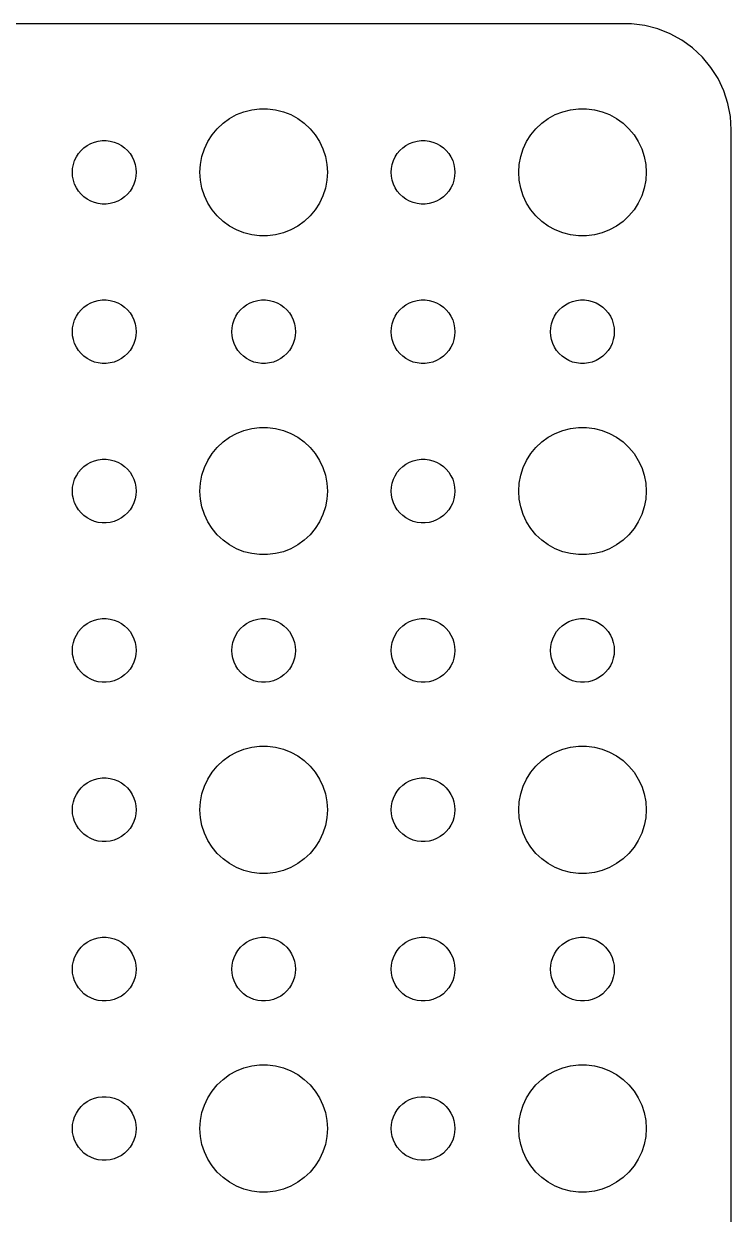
# Model space of a CAD drawing. Header units: metres. Extents: x -134 to 134, y 518 to 1078.
# Drawn here: x 101.2 to 134.5, y 794 to 850 of the extents above; entities that cross this region are included whole.
import ezdxf

# ---------------------------------------------------------------- set-up
doc = ezdxf.new("R2010")
doc.units = ezdxf.units.M

msp = doc.modelspace()

# ---------------------------------------------------------------- linework, layer by layer
for p, q in [((129.814, 849.99), (-129.814, 849.99)), ((130.437, 849.911), (129.814, 849.99)), ((131.045, 849.755), (130.437, 849.911)), ((131.629, 849.524), (131.045, 849.755)), ((132.179, 849.222), (131.629, 849.524)), ((132.687, 848.853), (132.179, 849.222)), ((133.145, 848.423), (132.687, 848.853)), ((133.545, 847.939), (133.145, 848.423)), ((133.882, 847.409), (133.545, 847.939)), ((134.149, 846.841), (133.882, 847.409)), ((134.343, 846.243), (134.149, 846.841)), ((111.938, 845.947), (112.312, 845.994)), ((112.312, 845.994), (112.688, 845.994)), ((112.688, 845.994), (113.062, 845.947)), ((126.938, 845.947), (127.312, 845.994)), ((127.312, 845.994), (127.688, 845.994)), ((127.688, 845.994), (128.062, 845.947)), ((134.461, 845.627), (134.343, 846.243)), ((110.588, 845.312), (110.893, 845.533)), ((110.893, 845.533), (111.223, 845.714)), ((111.223, 845.714), (111.573, 845.853)), ((111.573, 845.853), (111.938, 845.947)), ((113.062, 845.947), (113.427, 845.853)), ((113.427, 845.853), (113.777, 845.714)), ((113.777, 845.714), (114.107, 845.533)), ((114.107, 845.533), (114.412, 845.312)), ((125.588, 845.312), (125.893, 845.533)), ((125.893, 845.533), (126.223, 845.714)), ((126.223, 845.714), (126.573, 845.853)), ((126.573, 845.853), (126.938, 845.947)), ((128.062, 845.947), (128.427, 845.853)), ((128.427, 845.853), (128.777, 845.714)), ((128.777, 845.714), (129.107, 845.533)), ((129.107, 845.533), (129.412, 845.312)), ((134.5, 845), (134.461, 845.627)), ((110.073, 844.763), (110.313, 845.054)), ((110.313, 845.054), (110.588, 845.312)), ((114.412, 845.312), (114.687, 845.054)), ((114.687, 845.054), (114.927, 844.763)), ((125.073, 844.763), (125.313, 845.054)), ((125.313, 845.054), (125.588, 845.312)), ((129.412, 845.312), (129.687, 845.054)), ((129.687, 845.054), (129.927, 844.763)), ((134.5, 751), (134.5, 845)), ((104.196, 844.266), (104.361, 844.357)), ((104.361, 844.357), (104.536, 844.427)), ((104.536, 844.427), (104.719, 844.473)), ((104.719, 844.473), (104.906, 844.497)), ((104.906, 844.497), (105.094, 844.497)), ((105.094, 844.497), (105.281, 844.473)), ((105.281, 844.473), (105.464, 844.427)), ((105.464, 844.427), (105.639, 844.357)), ((105.639, 844.357), (105.804, 844.266)), ((109.711, 844.104), (109.871, 844.445)), ((109.871, 844.445), (110.073, 844.763)), ((114.927, 844.763), (115.129, 844.445)), ((115.129, 844.445), (115.289, 844.104)), ((119.196, 844.266), (119.361, 844.357)), ((119.361, 844.357), (119.536, 844.427)), ((119.536, 844.427), (119.719, 844.473)), ((119.719, 844.473), (119.906, 844.497)), ((119.906, 844.497), (120.094, 844.497)), ((120.094, 844.497), (120.281, 844.473)), ((120.281, 844.473), (120.464, 844.427)), ((120.464, 844.427), (120.639, 844.357)), ((120.639, 844.357), (120.804, 844.266)), ((124.711, 844.104), (124.871, 844.445)), ((124.871, 844.445), (125.073, 844.763)), ((129.927, 844.763), (130.129, 844.445)), ((130.129, 844.445), (130.289, 844.104)), ((103.605, 843.552), (103.686, 843.723)), ((103.686, 843.723), (103.786, 843.882)), ((103.786, 843.882), (103.907, 844.027)), ((103.907, 844.027), (104.044, 844.156)), ((104.044, 844.156), (104.196, 844.266)), ((105.804, 844.266), (105.956, 844.156)), ((105.956, 844.156), (106.093, 844.027)), ((106.093, 844.027), (106.214, 843.882)), ((106.214, 843.882), (106.314, 843.723)), ((106.314, 843.723), (106.395, 843.552)), ((109.524, 843.376), (109.594, 843.746)), ((109.594, 843.746), (109.711, 844.104)), ((115.289, 844.104), (115.406, 843.746)), ((115.406, 843.746), (115.476, 843.376)), ((118.605, 843.552), (118.686, 843.723)), ((118.686, 843.723), (118.786, 843.882)), ((118.786, 843.882), (118.907, 844.027)), ((118.907, 844.027), (119.044, 844.156)), ((119.044, 844.156), (119.196, 844.266)), ((120.804, 844.266), (120.956, 844.156)), ((120.956, 844.156), (121.093, 844.027)), ((121.093, 844.027), (121.214, 843.882)), ((121.214, 843.882), (121.314, 843.723)), ((121.314, 843.723), (121.395, 843.552)), ((124.524, 843.376), (124.594, 843.746)), ((124.594, 843.746), (124.711, 844.104)), ((130.289, 844.104), (130.406, 843.746)), ((130.406, 843.746), (130.476, 843.376)), ((103.5, 843), (103.512, 843.188)), ((103.512, 843.188), (103.547, 843.373)), ((103.547, 843.373), (103.605, 843.552)), ((106.395, 843.552), (106.453, 843.373)), ((106.453, 843.373), (106.488, 843.188)), ((106.488, 843.188), (106.5, 843)), ((109.5, 843), (109.524, 843.376)), ((115.476, 843.376), (115.5, 843)), ((118.5, 843), (118.512, 843.188)), ((118.512, 843.188), (118.547, 843.373)), ((118.547, 843.373), (118.605, 843.552)), ((121.395, 843.552), (121.453, 843.373)), ((121.453, 843.373), (121.488, 843.188)), ((121.488, 843.188), (121.5, 843)), ((124.5, 843), (124.524, 843.376)), ((130.476, 843.376), (130.5, 843)), ((103.512, 842.812), (103.5, 843)), ((103.547, 842.627), (103.512, 842.812)), ((103.605, 842.448), (103.547, 842.627)), ((106.453, 842.627), (106.395, 842.448)), ((106.488, 842.812), (106.453, 842.627)), ((106.5, 843), (106.488, 842.812)), ((109.524, 842.624), (109.5, 843)), ((109.594, 842.254), (109.524, 842.624)), ((115.476, 842.624), (115.406, 842.254)), ((115.5, 843), (115.476, 842.624)), ((118.512, 842.812), (118.5, 843)), ((118.547, 842.627), (118.512, 842.812)), ((118.605, 842.448), (118.547, 842.627)), ((121.453, 842.627), (121.395, 842.448)), ((121.488, 842.812), (121.453, 842.627)), ((121.5, 843), (121.488, 842.812)), ((124.524, 842.624), (124.5, 843)), ((124.594, 842.254), (124.524, 842.624)), ((130.476, 842.624), (130.406, 842.254)), ((130.5, 843), (130.476, 842.624)), ((103.686, 842.277), (103.605, 842.448)), ((103.786, 842.118), (103.686, 842.277)), ((103.907, 841.973), (103.786, 842.118)), ((106.214, 842.118), (106.093, 841.973)), ((106.314, 842.277), (106.214, 842.118)), ((106.395, 842.448), (106.314, 842.277)), ((109.711, 841.896), (109.594, 842.254)), ((115.406, 842.254), (115.289, 841.896)), ((118.686, 842.277), (118.605, 842.448)), ((118.786, 842.118), (118.686, 842.277)), ((118.907, 841.973), (118.786, 842.118)), ((121.214, 842.118), (121.093, 841.973)), ((121.314, 842.277), (121.214, 842.118)), ((121.395, 842.448), (121.314, 842.277)), ((124.711, 841.896), (124.594, 842.254)), ((130.406, 842.254), (130.289, 841.896)), ((104.044, 841.844), (103.907, 841.973)), ((104.196, 841.734), (104.044, 841.844)), ((104.361, 841.643), (104.196, 841.734)), ((104.536, 841.573), (104.361, 841.643)), ((104.719, 841.527), (104.536, 841.573)), ((104.906, 841.503), (104.719, 841.527)), ((105.094, 841.503), (104.906, 841.503)), ((105.281, 841.527), (105.094, 841.503)), ((105.464, 841.573), (105.281, 841.527)), ((105.639, 841.643), (105.464, 841.573)), ((105.804, 841.734), (105.639, 841.643)), ((105.956, 841.844), (105.804, 841.734)), ((106.093, 841.973), (105.956, 841.844)), ((109.871, 841.555), (109.711, 841.896)), ((110.073, 841.237), (109.871, 841.555)), ((115.129, 841.555), (114.927, 841.237)), ((115.289, 841.896), (115.129, 841.555)), ((119.044, 841.844), (118.907, 841.973)), ((119.196, 841.734), (119.044, 841.844)), ((119.361, 841.643), (119.196, 841.734)), ((119.536, 841.573), (119.361, 841.643)), ((119.719, 841.527), (119.536, 841.573)), ((119.906, 841.503), (119.719, 841.527)), ((120.094, 841.503), (119.906, 841.503)), ((120.281, 841.527), (120.094, 841.503)), ((120.464, 841.573), (120.281, 841.527)), ((120.639, 841.643), (120.464, 841.573)), ((120.804, 841.734), (120.639, 841.643)), ((120.956, 841.844), (120.804, 841.734)), ((121.093, 841.973), (120.956, 841.844)), ((124.871, 841.555), (124.711, 841.896)), ((125.073, 841.237), (124.871, 841.555)), ((130.129, 841.555), (129.927, 841.237)), ((130.289, 841.896), (130.129, 841.555)), ((110.313, 840.946), (110.073, 841.237)), ((110.588, 840.688), (110.313, 840.946)), ((114.687, 840.946), (114.412, 840.688)), ((114.927, 841.237), (114.687, 840.946)), ((125.313, 840.946), (125.073, 841.237)), ((125.588, 840.688), (125.313, 840.946)), ((129.687, 840.946), (129.412, 840.688)), ((129.927, 841.237), (129.687, 840.946)), ((110.893, 840.467), (110.588, 840.688)), ((111.223, 840.286), (110.893, 840.467)), ((114.107, 840.467), (113.777, 840.286)), ((114.412, 840.688), (114.107, 840.467)), ((125.893, 840.467), (125.588, 840.688)), ((126.223, 840.286), (125.893, 840.467)), ((129.107, 840.467), (128.777, 840.286)), ((129.412, 840.688), (129.107, 840.467)), ((111.573, 840.147), (111.223, 840.286)), ((111.938, 840.053), (111.573, 840.147)), ((112.312, 840.006), (111.938, 840.053)), ((112.688, 840.006), (112.312, 840.006)), ((113.062, 840.053), (112.688, 840.006)), ((113.427, 840.147), (113.062, 840.053)), ((113.777, 840.286), (113.427, 840.147)), ((126.573, 840.147), (126.223, 840.286)), ((126.938, 840.053), (126.573, 840.147)), ((127.312, 840.006), (126.938, 840.053)), ((127.688, 840.006), (127.312, 840.006)), ((128.062, 840.053), (127.688, 840.006)), ((128.427, 840.147), (128.062, 840.053)), ((128.777, 840.286), (128.427, 840.147)), ((104.719, 836.973), (104.906, 836.997)), ((104.906, 836.997), (105.094, 836.997)), ((105.094, 836.997), (105.281, 836.973)), ((112.219, 836.973), (112.406, 836.997)), ((112.406, 836.997), (112.594, 836.997)), ((112.594, 836.997), (112.781, 836.973)), ((119.719, 836.973), (119.906, 836.997)), ((119.906, 836.997), (120.094, 836.997)), ((120.094, 836.997), (120.281, 836.973)), ((127.219, 836.973), (127.406, 836.997)), ((127.406, 836.997), (127.594, 836.997)), ((127.594, 836.997), (127.781, 836.973)), ((103.786, 836.382), (103.907, 836.527)), ((103.907, 836.527), (104.044, 836.656)), ((104.044, 836.656), (104.196, 836.766)), ((104.196, 836.766), (104.361, 836.857)), ((104.361, 836.857), (104.536, 836.927)), ((104.536, 836.927), (104.719, 836.973)), ((105.281, 836.973), (105.464, 836.927)), ((105.464, 836.927), (105.639, 836.857)), ((105.639, 836.857), (105.804, 836.766)), ((105.804, 836.766), (105.956, 836.656)), ((105.956, 836.656), (106.093, 836.527)), ((106.093, 836.527), (106.214, 836.382)), ((111.286, 836.382), (111.407, 836.527)), ((111.407, 836.527), (111.544, 836.656)), ((111.544, 836.656), (111.696, 836.766)), ((111.696, 836.766), (111.861, 836.857)), ((111.861, 836.857), (112.036, 836.927)), ((112.036, 836.927), (112.219, 836.973)), ((112.781, 836.973), (112.964, 836.927)), ((112.964, 836.927), (113.139, 836.857)), ((113.139, 836.857), (113.304, 836.766)), ((113.304, 836.766), (113.456, 836.656)), ((113.456, 836.656), (113.593, 836.527)), ((113.593, 836.527), (113.714, 836.382)), ((118.786, 836.382), (118.907, 836.527)), ((118.907, 836.527), (119.044, 836.656)), ((119.044, 836.656), (119.196, 836.766)), ((119.196, 836.766), (119.361, 836.857)), ((119.361, 836.857), (119.536, 836.927)), ((119.536, 836.927), (119.719, 836.973)), ((120.281, 836.973), (120.464, 836.927)), ((120.464, 836.927), (120.639, 836.857)), ((120.639, 836.857), (120.804, 836.766)), ((120.804, 836.766), (120.956, 836.656)), ((120.956, 836.656), (121.093, 836.527)), ((121.093, 836.527), (121.214, 836.382)), ((126.286, 836.382), (126.407, 836.527)), ((126.407, 836.527), (126.544, 836.656)), ((126.544, 836.656), (126.696, 836.766)), ((126.696, 836.766), (126.861, 836.857)), ((126.861, 836.857), (127.036, 836.927)), ((127.036, 836.927), (127.219, 836.973)), ((127.781, 836.973), (127.964, 836.927)), ((127.964, 836.927), (128.139, 836.857)), ((128.139, 836.857), (128.304, 836.766)), ((128.304, 836.766), (128.456, 836.656)), ((128.456, 836.656), (128.593, 836.527)), ((128.593, 836.527), (128.714, 836.382)), ((103.547, 835.873), (103.605, 836.052)), ((103.605, 836.052), (103.686, 836.223)), ((103.686, 836.223), (103.786, 836.382)), ((106.214, 836.382), (106.314, 836.223)), ((106.314, 836.223), (106.395, 836.052)), ((106.395, 836.052), (106.453, 835.873)), ((111.047, 835.873), (111.105, 836.052)), ((111.105, 836.052), (111.186, 836.223)), ((111.186, 836.223), (111.286, 836.382)), ((113.714, 836.382), (113.814, 836.223)), ((113.814, 836.223), (113.895, 836.052)), ((113.895, 836.052), (113.953, 835.873)), ((118.547, 835.873), (118.605, 836.052)), ((118.605, 836.052), (118.686, 836.223)), ((118.686, 836.223), (118.786, 836.382)), ((121.214, 836.382), (121.314, 836.223)), ((121.314, 836.223), (121.395, 836.052)), ((121.395, 836.052), (121.453, 835.873)), ((126.047, 835.873), (126.105, 836.052)), ((126.105, 836.052), (126.186, 836.223)), ((126.186, 836.223), (126.286, 836.382)), ((128.714, 836.382), (128.814, 836.223)), ((128.814, 836.223), (128.895, 836.052)), ((128.895, 836.052), (128.953, 835.873)), ((103.5, 835.5), (103.512, 835.688)), ((103.512, 835.312), (103.5, 835.5)), ((103.512, 835.688), (103.547, 835.873)), ((106.453, 835.873), (106.488, 835.688)), ((106.488, 835.688), (106.5, 835.5)), ((106.5, 835.5), (106.488, 835.312)), ((111, 835.5), (111.012, 835.688)), ((111.012, 835.312), (111, 835.5)), ((111.012, 835.688), (111.047, 835.873)), ((113.953, 835.873), (113.988, 835.688)), ((113.988, 835.688), (114, 835.5)), ((114, 835.5), (113.988, 835.312)), ((118.5, 835.5), (118.512, 835.688)), ((118.512, 835.312), (118.5, 835.5)), ((118.512, 835.688), (118.547, 835.873)), ((121.453, 835.873), (121.488, 835.688)), ((121.488, 835.688), (121.5, 835.5)), ((121.5, 835.5), (121.488, 835.312)), ((126, 835.5), (126.012, 835.688)), ((126.012, 835.312), (126, 835.5)), ((126.012, 835.688), (126.047, 835.873)), ((128.953, 835.873), (128.988, 835.688)), ((128.988, 835.688), (129, 835.5)), ((129, 835.5), (128.988, 835.312)), ((103.547, 835.127), (103.512, 835.312)), ((103.605, 834.948), (103.547, 835.127)), ((103.686, 834.777), (103.605, 834.948)), ((103.786, 834.618), (103.686, 834.777)), ((106.314, 834.777), (106.214, 834.618)), ((106.395, 834.948), (106.314, 834.777)), ((106.453, 835.127), (106.395, 834.948)), ((106.488, 835.312), (106.453, 835.127)), ((111.047, 835.127), (111.012, 835.312)), ((111.105, 834.948), (111.047, 835.127)), ((111.186, 834.777), (111.105, 834.948)), ((111.286, 834.618), (111.186, 834.777)), ((113.814, 834.777), (113.714, 834.618)), ((113.895, 834.948), (113.814, 834.777)), ((113.953, 835.127), (113.895, 834.948)), ((113.988, 835.312), (113.953, 835.127)), ((118.547, 835.127), (118.512, 835.312)), ((118.605, 834.948), (118.547, 835.127)), ((118.686, 834.777), (118.605, 834.948)), ((118.786, 834.618), (118.686, 834.777)), ((121.314, 834.777), (121.214, 834.618)), ((121.395, 834.948), (121.314, 834.777)), ((121.453, 835.127), (121.395, 834.948)), ((121.488, 835.312), (121.453, 835.127)), ((126.047, 835.127), (126.012, 835.312)), ((126.105, 834.948), (126.047, 835.127)), ((126.186, 834.777), (126.105, 834.948)), ((126.286, 834.618), (126.186, 834.777)), ((128.814, 834.777), (128.714, 834.618)), ((128.895, 834.948), (128.814, 834.777)), ((128.953, 835.127), (128.895, 834.948)), ((128.988, 835.312), (128.953, 835.127)), ((103.907, 834.473), (103.786, 834.618)), ((104.044, 834.344), (103.907, 834.473)), ((104.196, 834.234), (104.044, 834.344)), ((104.361, 834.143), (104.196, 834.234)), ((105.804, 834.234), (105.639, 834.143)), ((105.956, 834.344), (105.804, 834.234)), ((106.093, 834.473), (105.956, 834.344)), ((106.214, 834.618), (106.093, 834.473)), ((111.407, 834.473), (111.286, 834.618)), ((111.544, 834.344), (111.407, 834.473)), ((111.696, 834.234), (111.544, 834.344)), ((111.861, 834.143), (111.696, 834.234)), ((113.304, 834.234), (113.139, 834.143)), ((113.456, 834.344), (113.304, 834.234)), ((113.593, 834.473), (113.456, 834.344)), ((113.714, 834.618), (113.593, 834.473)), ((118.907, 834.473), (118.786, 834.618)), ((119.044, 834.344), (118.907, 834.473)), ((119.196, 834.234), (119.044, 834.344)), ((119.361, 834.143), (119.196, 834.234)), ((120.804, 834.234), (120.639, 834.143)), ((120.956, 834.344), (120.804, 834.234)), ((121.093, 834.473), (120.956, 834.344)), ((121.214, 834.618), (121.093, 834.473)), ((126.407, 834.473), (126.286, 834.618)), ((126.544, 834.344), (126.407, 834.473)), ((126.696, 834.234), (126.544, 834.344)), ((126.861, 834.143), (126.696, 834.234)), ((128.304, 834.234), (128.139, 834.143)), ((128.456, 834.344), (128.304, 834.234)), ((128.593, 834.473), (128.456, 834.344)), ((128.714, 834.618), (128.593, 834.473)), ((104.536, 834.073), (104.361, 834.143)), ((104.719, 834.027), (104.536, 834.073)), ((104.906, 834.003), (104.719, 834.027)), ((105.094, 834.003), (104.906, 834.003)), ((105.281, 834.027), (105.094, 834.003)), ((105.464, 834.073), (105.281, 834.027)), ((105.639, 834.143), (105.464, 834.073)), ((112.036, 834.073), (111.861, 834.143)), ((112.219, 834.027), (112.036, 834.073)), ((112.406, 834.003), (112.219, 834.027)), ((112.594, 834.003), (112.406, 834.003)), ((112.781, 834.027), (112.594, 834.003)), ((112.964, 834.073), (112.781, 834.027)), ((113.139, 834.143), (112.964, 834.073)), ((119.536, 834.073), (119.361, 834.143)), ((119.719, 834.027), (119.536, 834.073)), ((119.906, 834.003), (119.719, 834.027)), ((120.094, 834.003), (119.906, 834.003)), ((120.281, 834.027), (120.094, 834.003)), ((120.464, 834.073), (120.281, 834.027)), ((120.639, 834.143), (120.464, 834.073)), ((127.036, 834.073), (126.861, 834.143)), ((127.219, 834.027), (127.036, 834.073)), ((127.406, 834.003), (127.219, 834.027)), ((127.594, 834.003), (127.406, 834.003)), ((127.781, 834.027), (127.594, 834.003)), ((127.964, 834.073), (127.781, 834.027)), ((128.139, 834.143), (127.964, 834.073)), ((111.223, 830.714), (111.573, 830.853)), ((111.573, 830.853), (111.938, 830.947)), ((111.938, 830.947), (112.312, 830.994)), ((112.312, 830.994), (112.688, 830.994)), ((112.688, 830.994), (113.062, 830.947)), ((113.062, 830.947), (113.427, 830.853)), ((113.427, 830.853), (113.777, 830.714)), ((126.223, 830.714), (126.573, 830.853)), ((126.573, 830.853), (126.938, 830.947)), ((126.938, 830.947), (127.312, 830.994)), ((127.312, 830.994), (127.688, 830.994)), ((127.688, 830.994), (128.062, 830.947)), ((128.062, 830.947), (128.427, 830.853)), ((128.427, 830.853), (128.777, 830.714)), ((110.313, 830.054), (110.588, 830.312)), ((110.588, 830.312), (110.893, 830.533)), ((110.893, 830.533), (111.223, 830.714)), ((113.777, 830.714), (114.107, 830.533)), ((114.107, 830.533), (114.412, 830.312)), ((114.412, 830.312), (114.687, 830.054)), ((125.313, 830.054), (125.588, 830.312)), ((125.588, 830.312), (125.893, 830.533)), ((125.893, 830.533), (126.223, 830.714)), ((128.777, 830.714), (129.107, 830.533)), ((129.107, 830.533), (129.412, 830.312)), ((129.412, 830.312), (129.687, 830.054)), ((109.871, 829.445), (110.073, 829.763)), ((110.073, 829.763), (110.313, 830.054)), ((114.687, 830.054), (114.927, 829.763)), ((114.927, 829.763), (115.129, 829.445)), ((124.871, 829.445), (125.073, 829.763)), ((125.073, 829.763), (125.313, 830.054)), ((129.687, 830.054), (129.927, 829.763)), ((129.927, 829.763), (130.129, 829.445)), ((103.907, 829.027), (104.044, 829.156)), ((104.044, 829.156), (104.196, 829.266)), ((104.196, 829.266), (104.361, 829.357)), ((104.361, 829.357), (104.536, 829.427)), ((104.536, 829.427), (104.719, 829.473)), ((104.719, 829.473), (104.906, 829.497)), ((104.906, 829.497), (105.094, 829.497)), ((105.094, 829.497), (105.281, 829.473)), ((105.281, 829.473), (105.464, 829.427)), ((105.464, 829.427), (105.639, 829.357)), ((105.639, 829.357), (105.804, 829.266)), ((105.804, 829.266), (105.956, 829.156)), ((105.956, 829.156), (106.093, 829.027)), ((109.711, 829.104), (109.871, 829.445)), ((115.129, 829.445), (115.289, 829.104)), ((118.907, 829.027), (119.044, 829.156)), ((119.044, 829.156), (119.196, 829.266)), ((119.196, 829.266), (119.361, 829.357)), ((119.361, 829.357), (119.536, 829.427)), ((119.536, 829.427), (119.719, 829.473)), ((119.719, 829.473), (119.906, 829.497)), ((119.906, 829.497), (120.094, 829.497)), ((120.094, 829.497), (120.281, 829.473)), ((120.281, 829.473), (120.464, 829.427)), ((120.464, 829.427), (120.639, 829.357)), ((120.639, 829.357), (120.804, 829.266)), ((120.804, 829.266), (120.956, 829.156)), ((120.956, 829.156), (121.093, 829.027)), ((124.711, 829.104), (124.871, 829.445)), ((130.129, 829.445), (130.289, 829.104)), ((103.605, 828.552), (103.686, 828.723)), ((103.686, 828.723), (103.786, 828.882)), ((103.786, 828.882), (103.907, 829.027)), ((106.093, 829.027), (106.214, 828.882)), ((106.214, 828.882), (106.314, 828.723)), ((106.314, 828.723), (106.395, 828.552)), ((109.524, 828.376), (109.594, 828.746)), ((109.594, 828.746), (109.711, 829.104)), ((115.289, 829.104), (115.406, 828.746)), ((115.406, 828.746), (115.476, 828.376)), ((118.605, 828.552), (118.686, 828.723)), ((118.686, 828.723), (118.786, 828.882)), ((118.786, 828.882), (118.907, 829.027)), ((121.093, 829.027), (121.214, 828.882)), ((121.214, 828.882), (121.314, 828.723)), ((121.314, 828.723), (121.395, 828.552)), ((124.524, 828.376), (124.594, 828.746)), ((124.594, 828.746), (124.711, 829.104)), ((130.289, 829.104), (130.406, 828.746)), ((130.406, 828.746), (130.476, 828.376)), ((103.5, 828), (103.512, 828.188)), ((103.512, 828.188), (103.547, 828.373)), ((103.547, 828.373), (103.605, 828.552)), ((106.395, 828.552), (106.453, 828.373)), ((106.453, 828.373), (106.488, 828.188)), ((106.488, 828.188), (106.5, 828)), ((109.5, 828), (109.524, 828.376)), ((115.476, 828.376), (115.5, 828)), ((118.5, 828), (118.512, 828.188)), ((118.512, 828.188), (118.547, 828.373)), ((118.547, 828.373), (118.605, 828.552)), ((121.395, 828.552), (121.453, 828.373)), ((121.453, 828.373), (121.488, 828.188)), ((121.488, 828.188), (121.5, 828)), ((124.5, 828), (124.524, 828.376)), ((130.476, 828.376), (130.5, 828)), ((103.512, 827.812), (103.5, 828)), ((103.547, 827.627), (103.512, 827.812)), ((103.605, 827.448), (103.547, 827.627)), ((106.453, 827.627), (106.395, 827.448)), ((106.488, 827.812), (106.453, 827.627)), ((106.5, 828), (106.488, 827.812)), ((109.524, 827.624), (109.5, 828)), ((109.594, 827.254), (109.524, 827.624)), ((115.476, 827.624), (115.406, 827.254)), ((115.5, 828), (115.476, 827.624)), ((118.512, 827.812), (118.5, 828)), ((118.547, 827.627), (118.512, 827.812)), ((118.605, 827.448), (118.547, 827.627)), ((121.453, 827.627), (121.395, 827.448)), ((121.488, 827.812), (121.453, 827.627)), ((121.5, 828), (121.488, 827.812)), ((124.524, 827.624), (124.5, 828)), ((124.594, 827.254), (124.524, 827.624)), ((130.476, 827.624), (130.406, 827.254)), ((130.5, 828), (130.476, 827.624)), ((103.686, 827.277), (103.605, 827.448)), ((103.786, 827.118), (103.686, 827.277)), ((103.907, 826.973), (103.786, 827.118)), ((104.044, 826.844), (103.907, 826.973)), ((106.093, 826.973), (105.956, 826.844)), ((106.214, 827.118), (106.093, 826.973)), ((106.314, 827.277), (106.214, 827.118)), ((106.395, 827.448), (106.314, 827.277)), ((109.711, 826.896), (109.594, 827.254)), ((115.406, 827.254), (115.289, 826.896)), ((118.686, 827.277), (118.605, 827.448)), ((118.786, 827.118), (118.686, 827.277)), ((118.907, 826.973), (118.786, 827.118)), ((119.044, 826.844), (118.907, 826.973)), ((121.093, 826.973), (120.956, 826.844)), ((121.214, 827.118), (121.093, 826.973)), ((121.314, 827.277), (121.214, 827.118)), ((121.395, 827.448), (121.314, 827.277)), ((124.711, 826.896), (124.594, 827.254)), ((130.406, 827.254), (130.289, 826.896)), ((104.196, 826.734), (104.044, 826.844)), ((104.361, 826.643), (104.196, 826.734)), ((104.536, 826.573), (104.361, 826.643)), ((104.719, 826.527), (104.536, 826.573)), ((104.906, 826.503), (104.719, 826.527)), ((105.094, 826.503), (104.906, 826.503)), ((105.281, 826.527), (105.094, 826.503)), ((105.464, 826.573), (105.281, 826.527)), ((105.639, 826.643), (105.464, 826.573)), ((105.804, 826.734), (105.639, 826.643)), ((105.956, 826.844), (105.804, 826.734)), ((109.871, 826.555), (109.711, 826.896)), ((110.073, 826.237), (109.871, 826.555)), ((115.129, 826.555), (114.927, 826.237)), ((115.289, 826.896), (115.129, 826.555)), ((119.196, 826.734), (119.044, 826.844)), ((119.361, 826.643), (119.196, 826.734)), ((119.536, 826.573), (119.361, 826.643)), ((119.719, 826.527), (119.536, 826.573)), ((119.906, 826.503), (119.719, 826.527)), ((120.094, 826.503), (119.906, 826.503)), ((120.281, 826.527), (120.094, 826.503)), ((120.464, 826.573), (120.281, 826.527)), ((120.639, 826.643), (120.464, 826.573)), ((120.804, 826.734), (120.639, 826.643)), ((120.956, 826.844), (120.804, 826.734)), ((124.871, 826.555), (124.711, 826.896)), ((125.073, 826.237), (124.871, 826.555)), ((130.129, 826.555), (129.927, 826.237)), ((130.289, 826.896), (130.129, 826.555)), ((110.313, 825.946), (110.073, 826.237)), ((110.588, 825.688), (110.313, 825.946)), ((114.687, 825.946), (114.412, 825.688)), ((114.927, 826.237), (114.687, 825.946)), ((125.313, 825.946), (125.073, 826.237)), ((125.588, 825.688), (125.313, 825.946)), ((129.687, 825.946), (129.412, 825.688)), ((129.927, 826.237), (129.687, 825.946)), ((110.893, 825.467), (110.588, 825.688)), ((111.223, 825.286), (110.893, 825.467)), ((111.573, 825.147), (111.223, 825.286)), ((113.777, 825.286), (113.427, 825.147)), ((114.107, 825.467), (113.777, 825.286)), ((114.412, 825.688), (114.107, 825.467)), ((125.893, 825.467), (125.588, 825.688)), ((126.223, 825.286), (125.893, 825.467)), ((126.573, 825.147), (126.223, 825.286)), ((128.777, 825.286), (128.427, 825.147)), ((129.107, 825.467), (128.777, 825.286)), ((129.412, 825.688), (129.107, 825.467)), ((111.938, 825.053), (111.573, 825.147)), ((112.312, 825.006), (111.938, 825.053)), ((112.688, 825.006), (112.312, 825.006)), ((113.062, 825.053), (112.688, 825.006)), ((113.427, 825.147), (113.062, 825.053)), ((126.938, 825.053), (126.573, 825.147)), ((127.312, 825.006), (126.938, 825.053)), ((127.688, 825.006), (127.312, 825.006)), ((128.062, 825.053), (127.688, 825.006)), ((128.427, 825.147), (128.062, 825.053)), ((104.361, 821.857), (104.536, 821.927)), ((104.536, 821.927), (104.719, 821.973)), ((104.719, 821.973), (104.906, 821.997)), ((104.906, 821.997), (105.094, 821.997)), ((105.094, 821.997), (105.281, 821.973)), ((105.281, 821.973), (105.464, 821.927)), ((105.464, 821.927), (105.639, 821.857)), ((111.861, 821.857), (112.036, 821.927)), ((112.036, 821.927), (112.219, 821.973)), ((112.219, 821.973), (112.406, 821.997)), ((112.406, 821.997), (112.594, 821.997)), ((112.594, 821.997), (112.781, 821.973)), ((112.781, 821.973), (112.964, 821.927)), ((112.964, 821.927), (113.139, 821.857)), ((119.361, 821.857), (119.536, 821.927)), ((119.536, 821.927), (119.719, 821.973)), ((119.719, 821.973), (119.906, 821.997)), ((119.906, 821.997), (120.094, 821.997)), ((120.094, 821.997), (120.281, 821.973)), ((120.281, 821.973), (120.464, 821.927)), ((120.464, 821.927), (120.639, 821.857)), ((126.861, 821.857), (127.036, 821.927)), ((127.036, 821.927), (127.219, 821.973)), ((127.219, 821.973), (127.406, 821.997)), ((127.406, 821.997), (127.594, 821.997)), ((127.594, 821.997), (127.781, 821.973)), ((127.781, 821.973), (127.964, 821.927)), ((127.964, 821.927), (128.139, 821.857)), ((103.686, 821.223), (103.786, 821.382)), ((103.786, 821.382), (103.907, 821.527)), ((103.907, 821.527), (104.044, 821.656)), ((104.044, 821.656), (104.196, 821.766)), ((104.196, 821.766), (104.361, 821.857)), ((105.639, 821.857), (105.804, 821.766)), ((105.804, 821.766), (105.956, 821.656)), ((105.956, 821.656), (106.093, 821.527)), ((106.093, 821.527), (106.214, 821.382)), ((106.214, 821.382), (106.314, 821.223)), ((111.186, 821.223), (111.286, 821.382)), ((111.286, 821.382), (111.407, 821.527)), ((111.407, 821.527), (111.544, 821.656)), ((111.544, 821.656), (111.696, 821.766)), ((111.696, 821.766), (111.861, 821.857)), ((113.139, 821.857), (113.304, 821.766)), ((113.304, 821.766), (113.456, 821.656)), ((113.456, 821.656), (113.593, 821.527)), ((113.593, 821.527), (113.714, 821.382)), ((113.714, 821.382), (113.814, 821.223)), ((118.686, 821.223), (118.786, 821.382)), ((118.786, 821.382), (118.907, 821.527)), ((118.907, 821.527), (119.044, 821.656)), ((119.044, 821.656), (119.196, 821.766)), ((119.196, 821.766), (119.361, 821.857)), ((120.639, 821.857), (120.804, 821.766)), ((120.804, 821.766), (120.956, 821.656)), ((120.956, 821.656), (121.093, 821.527)), ((121.093, 821.527), (121.214, 821.382)), ((121.214, 821.382), (121.314, 821.223)), ((126.186, 821.223), (126.286, 821.382)), ((126.286, 821.382), (126.407, 821.527)), ((126.407, 821.527), (126.544, 821.656)), ((126.544, 821.656), (126.696, 821.766)), ((126.696, 821.766), (126.861, 821.857)), ((128.139, 821.857), (128.304, 821.766)), ((128.304, 821.766), (128.456, 821.656)), ((128.456, 821.656), (128.593, 821.527)), ((128.593, 821.527), (128.714, 821.382)), ((128.714, 821.382), (128.814, 821.223)), ((103.512, 820.688), (103.547, 820.873)), ((103.547, 820.873), (103.605, 821.052)), ((103.605, 821.052), (103.686, 821.223)), ((106.314, 821.223), (106.395, 821.052)), ((106.395, 821.052), (106.453, 820.873)), ((106.453, 820.873), (106.488, 820.688)), ((111.012, 820.688), (111.047, 820.873)), ((111.047, 820.873), (111.105, 821.052)), ((111.105, 821.052), (111.186, 821.223)), ((113.814, 821.223), (113.895, 821.052)), ((113.895, 821.052), (113.953, 820.873)), ((113.953, 820.873), (113.988, 820.688)), ((118.512, 820.688), (118.547, 820.873)), ((118.547, 820.873), (118.605, 821.052)), ((118.605, 821.052), (118.686, 821.223)), ((121.314, 821.223), (121.395, 821.052)), ((121.395, 821.052), (121.453, 820.873)), ((121.453, 820.873), (121.488, 820.688)), ((126.012, 820.688), (126.047, 820.873)), ((126.047, 820.873), (126.105, 821.052)), ((126.105, 821.052), (126.186, 821.223)), ((128.814, 821.223), (128.895, 821.052)), ((128.895, 821.052), (128.953, 820.873)), ((128.953, 820.873), (128.988, 820.688)), ((103.5, 820.5), (103.512, 820.688)), ((103.512, 820.312), (103.5, 820.5)), ((103.547, 820.127), (103.512, 820.312)), ((106.488, 820.312), (106.453, 820.127)), ((106.488, 820.688), (106.5, 820.5)), ((106.5, 820.5), (106.488, 820.312)), ((111, 820.5), (111.012, 820.688)), ((111.012, 820.312), (111, 820.5)), ((111.047, 820.127), (111.012, 820.312)), ((113.988, 820.312), (113.953, 820.127)), ((113.988, 820.688), (114, 820.5)), ((114, 820.5), (113.988, 820.312)), ((118.5, 820.5), (118.512, 820.688)), ((118.512, 820.312), (118.5, 820.5)), ((118.547, 820.127), (118.512, 820.312)), ((121.488, 820.312), (121.453, 820.127)), ((121.488, 820.688), (121.5, 820.5)), ((121.5, 820.5), (121.488, 820.312)), ((126, 820.5), (126.012, 820.688)), ((126.012, 820.312), (126, 820.5)), ((126.047, 820.127), (126.012, 820.312)), ((128.988, 820.312), (128.953, 820.127)), ((128.988, 820.688), (129, 820.5)), ((129, 820.5), (128.988, 820.312)), ((103.605, 819.948), (103.547, 820.127)), ((103.686, 819.777), (103.605, 819.948)), ((103.786, 819.618), (103.686, 819.777)), ((106.314, 819.777), (106.214, 819.618)), ((106.395, 819.948), (106.314, 819.777)), ((106.453, 820.127), (106.395, 819.948)), ((111.105, 819.948), (111.047, 820.127)), ((111.186, 819.777), (111.105, 819.948)), ((111.286, 819.618), (111.186, 819.777)), ((113.814, 819.777), (113.714, 819.618)), ((113.895, 819.948), (113.814, 819.777)), ((113.953, 820.127), (113.895, 819.948)), ((118.605, 819.948), (118.547, 820.127)), ((118.686, 819.777), (118.605, 819.948)), ((118.786, 819.618), (118.686, 819.777)), ((121.314, 819.777), (121.214, 819.618)), ((121.395, 819.948), (121.314, 819.777)), ((121.453, 820.127), (121.395, 819.948)), ((126.105, 819.948), (126.047, 820.127)), ((126.186, 819.777), (126.105, 819.948)), ((126.286, 819.618), (126.186, 819.777)), ((128.814, 819.777), (128.714, 819.618)), ((128.895, 819.948), (128.814, 819.777)), ((128.953, 820.127), (128.895, 819.948)), ((103.907, 819.473), (103.786, 819.618)), ((104.044, 819.344), (103.907, 819.473)), ((104.196, 819.234), (104.044, 819.344)), ((104.361, 819.143), (104.196, 819.234)), ((104.536, 819.073), (104.361, 819.143)), ((104.719, 819.027), (104.536, 819.073)), ((105.464, 819.073), (105.281, 819.027)), ((105.639, 819.143), (105.464, 819.073)), ((105.804, 819.234), (105.639, 819.143)), ((105.956, 819.344), (105.804, 819.234)), ((106.093, 819.473), (105.956, 819.344)), ((106.214, 819.618), (106.093, 819.473)), ((111.407, 819.473), (111.286, 819.618)), ((111.544, 819.344), (111.407, 819.473)), ((111.696, 819.234), (111.544, 819.344)), ((111.861, 819.143), (111.696, 819.234)), ((112.036, 819.073), (111.861, 819.143)), ((112.219, 819.027), (112.036, 819.073)), ((112.964, 819.073), (112.781, 819.027)), ((113.139, 819.143), (112.964, 819.073)), ((113.304, 819.234), (113.139, 819.143)), ((113.456, 819.344), (113.304, 819.234)), ((113.593, 819.473), (113.456, 819.344)), ((113.714, 819.618), (113.593, 819.473)), ((118.907, 819.473), (118.786, 819.618)), ((119.044, 819.344), (118.907, 819.473)), ((119.196, 819.234), (119.044, 819.344)), ((119.361, 819.143), (119.196, 819.234)), ((119.536, 819.073), (119.361, 819.143)), ((119.719, 819.027), (119.536, 819.073)), ((120.464, 819.073), (120.281, 819.027)), ((120.639, 819.143), (120.464, 819.073)), ((120.804, 819.234), (120.639, 819.143)), ((120.956, 819.344), (120.804, 819.234)), ((121.093, 819.473), (120.956, 819.344)), ((121.214, 819.618), (121.093, 819.473)), ((126.407, 819.473), (126.286, 819.618)), ((126.544, 819.344), (126.407, 819.473)), ((126.696, 819.234), (126.544, 819.344)), ((126.861, 819.143), (126.696, 819.234)), ((127.036, 819.073), (126.861, 819.143)), ((127.219, 819.027), (127.036, 819.073)), ((127.964, 819.073), (127.781, 819.027)), ((128.139, 819.143), (127.964, 819.073)), ((128.304, 819.234), (128.139, 819.143)), ((128.456, 819.344), (128.304, 819.234)), ((128.593, 819.473), (128.456, 819.344)), ((128.714, 819.618), (128.593, 819.473)), ((104.906, 819.003), (104.719, 819.027)), ((105.094, 819.003), (104.906, 819.003)), ((105.281, 819.027), (105.094, 819.003)), ((112.406, 819.003), (112.219, 819.027)), ((112.594, 819.003), (112.406, 819.003)), ((112.781, 819.027), (112.594, 819.003)), ((119.906, 819.003), (119.719, 819.027)), ((120.094, 819.003), (119.906, 819.003)), ((120.281, 819.027), (120.094, 819.003)), ((127.406, 819.003), (127.219, 819.027)), ((127.594, 819.003), (127.406, 819.003)), ((127.781, 819.027), (127.594, 819.003)), ((110.893, 815.533), (111.223, 815.714)), ((111.223, 815.714), (111.573, 815.853)), ((111.573, 815.853), (111.938, 815.947)), ((111.938, 815.947), (112.312, 815.994)), ((112.312, 815.994), (112.688, 815.994)), ((112.688, 815.994), (113.062, 815.947)), ((113.062, 815.947), (113.427, 815.853)), ((113.427, 815.853), (113.777, 815.714)), ((113.777, 815.714), (114.107, 815.533)), ((125.893, 815.533), (126.223, 815.714)), ((126.223, 815.714), (126.573, 815.853)), ((126.573, 815.853), (126.938, 815.947)), ((126.938, 815.947), (127.312, 815.994)), ((127.312, 815.994), (127.688, 815.994)), ((127.688, 815.994), (128.062, 815.947)), ((128.062, 815.947), (128.427, 815.853)), ((128.427, 815.853), (128.777, 815.714)), ((128.777, 815.714), (129.107, 815.533)), ((110.313, 815.054), (110.588, 815.312)), ((110.588, 815.312), (110.893, 815.533)), ((114.107, 815.533), (114.412, 815.312)), ((114.412, 815.312), (114.687, 815.054)), ((125.313, 815.054), (125.588, 815.312)), ((125.588, 815.312), (125.893, 815.533)), ((129.107, 815.533), (129.412, 815.312)), ((129.412, 815.312), (129.687, 815.054)), ((109.871, 814.445), (110.073, 814.763)), ((110.073, 814.763), (110.313, 815.054)), ((114.687, 815.054), (114.927, 814.763)), ((114.927, 814.763), (115.129, 814.445)), ((124.871, 814.445), (125.073, 814.763)), ((125.073, 814.763), (125.313, 815.054)), ((129.687, 815.054), (129.927, 814.763)), ((129.927, 814.763), (130.129, 814.445)), ((103.786, 813.882), (103.907, 814.027)), ((103.907, 814.027), (104.044, 814.156)), ((104.044, 814.156), (104.196, 814.266)), ((104.196, 814.266), (104.361, 814.357)), ((104.361, 814.357), (104.536, 814.427)), ((104.536, 814.427), (104.719, 814.473)), ((104.719, 814.473), (104.906, 814.497)), ((104.906, 814.497), (105.094, 814.497)), ((105.094, 814.497), (105.281, 814.473)), ((105.281, 814.473), (105.464, 814.427)), ((105.464, 814.427), (105.639, 814.357)), ((105.639, 814.357), (105.804, 814.266)), ((105.804, 814.266), (105.956, 814.156)), ((105.956, 814.156), (106.093, 814.027)), ((106.093, 814.027), (106.214, 813.882)), ((109.594, 813.746), (109.711, 814.104)), ((109.711, 814.104), (109.871, 814.445)), ((115.129, 814.445), (115.289, 814.104)), ((115.289, 814.104), (115.406, 813.746)), ((118.786, 813.882), (118.907, 814.027)), ((118.907, 814.027), (119.044, 814.156)), ((119.044, 814.156), (119.196, 814.266)), ((119.196, 814.266), (119.361, 814.357)), ((119.361, 814.357), (119.536, 814.427)), ((119.536, 814.427), (119.719, 814.473)), ((119.719, 814.473), (119.906, 814.497)), ((119.906, 814.497), (120.094, 814.497)), ((120.094, 814.497), (120.281, 814.473)), ((120.281, 814.473), (120.464, 814.427)), ((120.464, 814.427), (120.639, 814.357)), ((120.639, 814.357), (120.804, 814.266)), ((120.804, 814.266), (120.956, 814.156)), ((120.956, 814.156), (121.093, 814.027)), ((121.093, 814.027), (121.214, 813.882)), ((124.594, 813.746), (124.711, 814.104)), ((124.711, 814.104), (124.871, 814.445)), ((130.129, 814.445), (130.289, 814.104)), ((130.289, 814.104), (130.406, 813.746)), ((103.547, 813.373), (103.605, 813.552)), ((103.605, 813.552), (103.686, 813.723)), ((103.686, 813.723), (103.786, 813.882)), ((106.214, 813.882), (106.314, 813.723)), ((106.314, 813.723), (106.395, 813.552)), ((106.395, 813.552), (106.453, 813.373)), ((109.524, 813.376), (109.594, 813.746)), ((115.406, 813.746), (115.476, 813.376)), ((118.547, 813.373), (118.605, 813.552)), ((118.605, 813.552), (118.686, 813.723)), ((118.686, 813.723), (118.786, 813.882)), ((121.214, 813.882), (121.314, 813.723)), ((121.314, 813.723), (121.395, 813.552)), ((121.395, 813.552), (121.453, 813.373)), ((124.524, 813.376), (124.594, 813.746)), ((130.406, 813.746), (130.476, 813.376)), ((103.5, 813), (103.512, 813.188)), ((103.512, 812.812), (103.5, 813)), ((103.512, 813.188), (103.547, 813.373)), ((106.453, 813.373), (106.488, 813.188)), ((106.488, 813.188), (106.5, 813)), ((106.5, 813), (106.488, 812.812)), ((109.5, 813), (109.524, 813.376)), ((109.524, 812.624), (109.5, 813)), ((115.476, 813.376), (115.5, 813)), ((115.5, 813), (115.476, 812.624)), ((118.5, 813), (118.512, 813.188)), ((118.512, 812.812), (118.5, 813)), ((118.512, 813.188), (118.547, 813.373)), ((121.453, 813.373), (121.488, 813.188)), ((121.488, 813.188), (121.5, 813)), ((121.5, 813), (121.488, 812.812)), ((124.5, 813), (124.524, 813.376)), ((124.524, 812.624), (124.5, 813)), ((130.476, 813.376), (130.5, 813)), ((130.5, 813), (130.476, 812.624)), ((103.547, 812.627), (103.512, 812.812)), ((103.605, 812.448), (103.547, 812.627)), ((103.686, 812.277), (103.605, 812.448)), ((106.395, 812.448), (106.314, 812.277)), ((106.453, 812.627), (106.395, 812.448)), ((106.488, 812.812), (106.453, 812.627)), ((109.594, 812.254), (109.524, 812.624)), ((115.476, 812.624), (115.406, 812.254)), ((118.547, 812.627), (118.512, 812.812)), ((118.605, 812.448), (118.547, 812.627)), ((118.686, 812.277), (118.605, 812.448)), ((121.395, 812.448), (121.314, 812.277)), ((121.453, 812.627), (121.395, 812.448)), ((121.488, 812.812), (121.453, 812.627)), ((124.594, 812.254), (124.524, 812.624)), ((130.476, 812.624), (130.406, 812.254)), ((103.786, 812.118), (103.686, 812.277)), ((103.907, 811.973), (103.786, 812.118)), ((104.044, 811.844), (103.907, 811.973)), ((104.196, 811.734), (104.044, 811.844)), ((105.956, 811.844), (105.804, 811.734)), ((106.093, 811.973), (105.956, 811.844)), ((106.214, 812.118), (106.093, 811.973)), ((106.314, 812.277), (106.214, 812.118)), ((109.711, 811.896), (109.594, 812.254)), ((109.871, 811.555), (109.711, 811.896)), ((115.289, 811.896), (115.129, 811.555)), ((115.406, 812.254), (115.289, 811.896)), ((118.786, 812.118), (118.686, 812.277)), ((118.907, 811.973), (118.786, 812.118)), ((119.044, 811.844), (118.907, 811.973)), ((119.196, 811.734), (119.044, 811.844)), ((120.956, 811.844), (120.804, 811.734)), ((121.093, 811.973), (120.956, 811.844)), ((121.214, 812.118), (121.093, 811.973)), ((121.314, 812.277), (121.214, 812.118)), ((124.711, 811.896), (124.594, 812.254)), ((124.871, 811.555), (124.711, 811.896)), ((130.289, 811.896), (130.129, 811.555)), ((130.406, 812.254), (130.289, 811.896)), ((104.361, 811.643), (104.196, 811.734)), ((104.536, 811.573), (104.361, 811.643)), ((104.719, 811.527), (104.536, 811.573)), ((104.906, 811.503), (104.719, 811.527)), ((105.094, 811.503), (104.906, 811.503)), ((105.281, 811.527), (105.094, 811.503)), ((105.464, 811.573), (105.281, 811.527)), ((105.639, 811.643), (105.464, 811.573)), ((105.804, 811.734), (105.639, 811.643)), ((110.073, 811.237), (109.871, 811.555)), ((110.313, 810.946), (110.073, 811.237)), ((114.927, 811.237), (114.687, 810.946)), ((115.129, 811.555), (114.927, 811.237)), ((119.361, 811.643), (119.196, 811.734)), ((119.536, 811.573), (119.361, 811.643)), ((119.719, 811.527), (119.536, 811.573)), ((119.906, 811.503), (119.719, 811.527)), ((120.094, 811.503), (119.906, 811.503)), ((120.281, 811.527), (120.094, 811.503)), ((120.464, 811.573), (120.281, 811.527)), ((120.639, 811.643), (120.464, 811.573)), ((120.804, 811.734), (120.639, 811.643)), ((125.073, 811.237), (124.871, 811.555)), ((125.313, 810.946), (125.073, 811.237)), ((129.927, 811.237), (129.687, 810.946)), ((130.129, 811.555), (129.927, 811.237)), ((110.588, 810.688), (110.313, 810.946)), ((110.893, 810.467), (110.588, 810.688)), ((114.412, 810.688), (114.107, 810.467)), ((114.687, 810.946), (114.412, 810.688)), ((125.588, 810.688), (125.313, 810.946)), ((125.893, 810.467), (125.588, 810.688)), ((129.412, 810.688), (129.107, 810.467)), ((129.687, 810.946), (129.412, 810.688)), ((111.223, 810.286), (110.893, 810.467)), ((111.573, 810.147), (111.223, 810.286)), ((111.938, 810.053), (111.573, 810.147)), ((113.427, 810.147), (113.062, 810.053)), ((113.777, 810.286), (113.427, 810.147)), ((114.107, 810.467), (113.777, 810.286)), ((126.223, 810.286), (125.893, 810.467)), ((126.573, 810.147), (126.223, 810.286)), ((126.938, 810.053), (126.573, 810.147)), ((128.427, 810.147), (128.062, 810.053)), ((128.777, 810.286), (128.427, 810.147)), ((129.107, 810.467), (128.777, 810.286)), ((112.312, 810.006), (111.938, 810.053)), ((112.688, 810.006), (112.312, 810.006)), ((113.062, 810.053), (112.688, 810.006)), ((127.312, 810.006), (126.938, 810.053)), ((127.688, 810.006), (127.312, 810.006)), ((128.062, 810.053), (127.688, 810.006)), ((104.044, 806.656), (104.196, 806.766)), ((104.196, 806.766), (104.361, 806.857)), ((104.361, 806.857), (104.536, 806.927)), ((104.536, 806.927), (104.719, 806.973)), ((104.719, 806.973), (104.906, 806.997)), ((104.906, 806.997), (105.094, 806.997)), ((105.094, 806.997), (105.281, 806.973)), ((105.281, 806.973), (105.464, 806.927)), ((105.464, 806.927), (105.639, 806.857)), ((105.639, 806.857), (105.804, 806.766)), ((105.804, 806.766), (105.956, 806.656)), ((111.544, 806.656), (111.696, 806.766)), ((111.696, 806.766), (111.861, 806.857)), ((111.861, 806.857), (112.036, 806.927)), ((112.036, 806.927), (112.219, 806.973)), ((112.219, 806.973), (112.406, 806.997)), ((112.406, 806.997), (112.594, 806.997)), ((112.594, 806.997), (112.781, 806.973)), ((112.781, 806.973), (112.964, 806.927)), ((112.964, 806.927), (113.139, 806.857)), ((113.139, 806.857), (113.304, 806.766)), ((113.304, 806.766), (113.456, 806.656)), ((119.044, 806.656), (119.196, 806.766)), ((119.196, 806.766), (119.361, 806.857)), ((119.361, 806.857), (119.536, 806.927)), ((119.536, 806.927), (119.719, 806.973)), ((119.719, 806.973), (119.906, 806.997)), ((119.906, 806.997), (120.094, 806.997)), ((120.094, 806.997), (120.281, 806.973)), ((120.281, 806.973), (120.464, 806.927)), ((120.464, 806.927), (120.639, 806.857)), ((120.639, 806.857), (120.804, 806.766)), ((120.804, 806.766), (120.956, 806.656)), ((126.544, 806.656), (126.696, 806.766)), ((126.696, 806.766), (126.861, 806.857)), ((126.861, 806.857), (127.036, 806.927)), ((127.036, 806.927), (127.219, 806.973)), ((127.219, 806.973), (127.406, 806.997)), ((127.406, 806.997), (127.594, 806.997)), ((127.594, 806.997), (127.781, 806.973)), ((127.781, 806.973), (127.964, 806.927)), ((127.964, 806.927), (128.139, 806.857)), ((128.139, 806.857), (128.304, 806.766)), ((128.304, 806.766), (128.456, 806.656)), ((103.605, 806.052), (103.686, 806.223)), ((103.686, 806.223), (103.786, 806.382)), ((103.786, 806.382), (103.907, 806.527)), ((103.907, 806.527), (104.044, 806.656)), ((105.956, 806.656), (106.093, 806.527)), ((106.093, 806.527), (106.214, 806.382)), ((106.214, 806.382), (106.314, 806.223)), ((106.314, 806.223), (106.395, 806.052)), ((111.105, 806.052), (111.186, 806.223)), ((111.186, 806.223), (111.286, 806.382)), ((111.286, 806.382), (111.407, 806.527)), ((111.407, 806.527), (111.544, 806.656)), ((113.456, 806.656), (113.593, 806.527)), ((113.593, 806.527), (113.714, 806.382)), ((113.714, 806.382), (113.814, 806.223)), ((113.814, 806.223), (113.895, 806.052)), ((118.605, 806.052), (118.686, 806.223)), ((118.686, 806.223), (118.786, 806.382)), ((118.786, 806.382), (118.907, 806.527)), ((118.907, 806.527), (119.044, 806.656)), ((120.956, 806.656), (121.093, 806.527)), ((121.093, 806.527), (121.214, 806.382)), ((121.214, 806.382), (121.314, 806.223)), ((121.314, 806.223), (121.395, 806.052)), ((126.105, 806.052), (126.186, 806.223)), ((126.186, 806.223), (126.286, 806.382)), ((126.286, 806.382), (126.407, 806.527)), ((126.407, 806.527), (126.544, 806.656)), ((128.456, 806.656), (128.593, 806.527)), ((128.593, 806.527), (128.714, 806.382)), ((128.714, 806.382), (128.814, 806.223)), ((128.814, 806.223), (128.895, 806.052)), ((103.5, 805.5), (103.512, 805.688)), ((103.512, 805.688), (103.547, 805.873)), ((103.547, 805.873), (103.605, 806.052)), ((106.395, 806.052), (106.453, 805.873)), ((106.453, 805.873), (106.488, 805.688)), ((106.488, 805.688), (106.5, 805.5)), ((111, 805.5), (111.012, 805.688)), ((111.012, 805.688), (111.047, 805.873)), ((111.047, 805.873), (111.105, 806.052)), ((113.895, 806.052), (113.953, 805.873)), ((113.953, 805.873), (113.988, 805.688)), ((113.988, 805.688), (114, 805.5)), ((118.5, 805.5), (118.512, 805.688)), ((118.512, 805.688), (118.547, 805.873)), ((118.547, 805.873), (118.605, 806.052)), ((121.395, 806.052), (121.453, 805.873)), ((121.453, 805.873), (121.488, 805.688)), ((121.488, 805.688), (121.5, 805.5)), ((126, 805.5), (126.012, 805.688)), ((126.012, 805.688), (126.047, 805.873)), ((126.047, 805.873), (126.105, 806.052)), ((128.895, 806.052), (128.953, 805.873)), ((128.953, 805.873), (128.988, 805.688)), ((128.988, 805.688), (129, 805.5)), ((103.512, 805.312), (103.5, 805.5)), ((103.547, 805.127), (103.512, 805.312)), ((103.605, 804.948), (103.547, 805.127)), ((106.453, 805.127), (106.395, 804.948)), ((106.488, 805.312), (106.453, 805.127)), ((106.5, 805.5), (106.488, 805.312)), ((111.012, 805.312), (111, 805.5)), ((111.047, 805.127), (111.012, 805.312)), ((111.105, 804.948), (111.047, 805.127)), ((113.953, 805.127), (113.895, 804.948)), ((113.988, 805.312), (113.953, 805.127)), ((114, 805.5), (113.988, 805.312)), ((118.512, 805.312), (118.5, 805.5)), ((118.547, 805.127), (118.512, 805.312)), ((118.605, 804.948), (118.547, 805.127)), ((121.453, 805.127), (121.395, 804.948)), ((121.488, 805.312), (121.453, 805.127)), ((121.5, 805.5), (121.488, 805.312)), ((126.012, 805.312), (126, 805.5)), ((126.047, 805.127), (126.012, 805.312)), ((126.105, 804.948), (126.047, 805.127)), ((128.953, 805.127), (128.895, 804.948)), ((128.988, 805.312), (128.953, 805.127)), ((129, 805.5), (128.988, 805.312)), ((103.686, 804.777), (103.605, 804.948)), ((103.786, 804.618), (103.686, 804.777)), ((103.907, 804.473), (103.786, 804.618)), ((106.214, 804.618), (106.093, 804.473)), ((106.314, 804.777), (106.214, 804.618)), ((106.395, 804.948), (106.314, 804.777)), ((111.186, 804.777), (111.105, 804.948)), ((111.286, 804.618), (111.186, 804.777)), ((111.407, 804.473), (111.286, 804.618)), ((113.714, 804.618), (113.593, 804.473)), ((113.814, 804.777), (113.714, 804.618)), ((113.895, 804.948), (113.814, 804.777)), ((118.686, 804.777), (118.605, 804.948)), ((118.786, 804.618), (118.686, 804.777)), ((118.907, 804.473), (118.786, 804.618)), ((121.214, 804.618), (121.093, 804.473)), ((121.314, 804.777), (121.214, 804.618)), ((121.395, 804.948), (121.314, 804.777)), ((126.186, 804.777), (126.105, 804.948)), ((126.286, 804.618), (126.186, 804.777)), ((126.407, 804.473), (126.286, 804.618)), ((128.714, 804.618), (128.593, 804.473)), ((128.814, 804.777), (128.714, 804.618)), ((128.895, 804.948), (128.814, 804.777)), ((104.044, 804.344), (103.907, 804.473)), ((104.196, 804.234), (104.044, 804.344)), ((104.361, 804.143), (104.196, 804.234)), ((104.536, 804.073), (104.361, 804.143)), ((104.719, 804.027), (104.536, 804.073)), ((104.906, 804.003), (104.719, 804.027)), ((105.094, 804.003), (104.906, 804.003)), ((105.281, 804.027), (105.094, 804.003)), ((105.464, 804.073), (105.281, 804.027)), ((105.639, 804.143), (105.464, 804.073)), ((105.804, 804.234), (105.639, 804.143)), ((105.956, 804.344), (105.804, 804.234)), ((106.093, 804.473), (105.956, 804.344)), ((111.544, 804.344), (111.407, 804.473)), ((111.696, 804.234), (111.544, 804.344)), ((111.861, 804.143), (111.696, 804.234)), ((112.036, 804.073), (111.861, 804.143)), ((112.219, 804.027), (112.036, 804.073)), ((112.406, 804.003), (112.219, 804.027)), ((112.594, 804.003), (112.406, 804.003)), ((112.781, 804.027), (112.594, 804.003)), ((112.964, 804.073), (112.781, 804.027)), ((113.139, 804.143), (112.964, 804.073)), ((113.304, 804.234), (113.139, 804.143)), ((113.456, 804.344), (113.304, 804.234)), ((113.593, 804.473), (113.456, 804.344)), ((119.044, 804.344), (118.907, 804.473)), ((119.196, 804.234), (119.044, 804.344)), ((119.361, 804.143), (119.196, 804.234)), ((119.536, 804.073), (119.361, 804.143)), ((119.719, 804.027), (119.536, 804.073)), ((119.906, 804.003), (119.719, 804.027)), ((120.094, 804.003), (119.906, 804.003)), ((120.281, 804.027), (120.094, 804.003)), ((120.464, 804.073), (120.281, 804.027)), ((120.639, 804.143), (120.464, 804.073)), ((120.804, 804.234), (120.639, 804.143)), ((120.956, 804.344), (120.804, 804.234)), ((121.093, 804.473), (120.956, 804.344)), ((126.544, 804.344), (126.407, 804.473)), ((126.696, 804.234), (126.544, 804.344)), ((126.861, 804.143), (126.696, 804.234)), ((127.036, 804.073), (126.861, 804.143)), ((127.219, 804.027), (127.036, 804.073)), ((127.406, 804.003), (127.219, 804.027)), ((127.594, 804.003), (127.406, 804.003)), ((127.781, 804.027), (127.594, 804.003)), ((127.964, 804.073), (127.781, 804.027)), ((128.139, 804.143), (127.964, 804.073)), ((128.304, 804.234), (128.139, 804.143)), ((128.456, 804.344), (128.304, 804.234)), ((128.593, 804.473), (128.456, 804.344)), ((110.893, 800.533), (111.223, 800.714)), ((111.223, 800.714), (111.573, 800.853)), ((111.573, 800.853), (111.938, 800.947)), ((111.938, 800.947), (112.312, 800.994)), ((112.312, 800.994), (112.688, 800.994)), ((112.688, 800.994), (113.062, 800.947)), ((113.062, 800.947), (113.427, 800.853)), ((113.427, 800.853), (113.777, 800.714)), ((113.777, 800.714), (114.107, 800.533)), ((125.893, 800.533), (126.223, 800.714)), ((126.223, 800.714), (126.573, 800.853)), ((126.573, 800.853), (126.938, 800.947)), ((126.938, 800.947), (127.312, 800.994)), ((127.312, 800.994), (127.688, 800.994)), ((127.688, 800.994), (128.062, 800.947)), ((128.062, 800.947), (128.427, 800.853)), ((128.427, 800.853), (128.777, 800.714)), ((128.777, 800.714), (129.107, 800.533)), ((110.073, 799.763), (110.313, 800.054)), ((110.313, 800.054), (110.588, 800.312)), ((110.588, 800.312), (110.893, 800.533)), ((114.107, 800.533), (114.412, 800.312)), ((114.412, 800.312), (114.687, 800.054)), ((114.687, 800.054), (114.927, 799.763)), ((125.073, 799.763), (125.313, 800.054)), ((125.313, 800.054), (125.588, 800.312)), ((125.588, 800.312), (125.893, 800.533)), ((129.107, 800.533), (129.412, 800.312)), ((129.412, 800.312), (129.687, 800.054)), ((129.687, 800.054), (129.927, 799.763)), ((104.536, 799.427), (104.719, 799.473)), ((104.719, 799.473), (104.906, 799.497)), ((104.906, 799.497), (105.094, 799.497)), ((105.094, 799.497), (105.281, 799.473)), ((105.281, 799.473), (105.464, 799.427)), ((109.871, 799.445), (110.073, 799.763)), ((114.927, 799.763), (115.129, 799.445)), ((119.536, 799.427), (119.719, 799.473)), ((119.719, 799.473), (119.906, 799.497)), ((119.906, 799.497), (120.094, 799.497)), ((120.094, 799.497), (120.281, 799.473)), ((120.281, 799.473), (120.464, 799.427)), ((124.871, 799.445), (125.073, 799.763)), ((129.927, 799.763), (130.129, 799.445)), ((103.786, 798.882), (103.907, 799.027)), ((103.907, 799.027), (104.044, 799.156)), ((104.044, 799.156), (104.196, 799.266)), ((104.196, 799.266), (104.361, 799.357)), ((104.361, 799.357), (104.536, 799.427)), ((105.464, 799.427), (105.639, 799.357)), ((105.639, 799.357), (105.804, 799.266)), ((105.804, 799.266), (105.956, 799.156)), ((105.956, 799.156), (106.093, 799.027)), ((106.093, 799.027), (106.214, 798.882)), ((109.594, 798.746), (109.711, 799.104)), ((109.711, 799.104), (109.871, 799.445)), ((115.129, 799.445), (115.289, 799.104)), ((115.289, 799.104), (115.406, 798.746)), ((118.786, 798.882), (118.907, 799.027)), ((118.907, 799.027), (119.044, 799.156)), ((119.044, 799.156), (119.196, 799.266)), ((119.196, 799.266), (119.361, 799.357)), ((119.361, 799.357), (119.536, 799.427)), ((120.464, 799.427), (120.639, 799.357)), ((120.639, 799.357), (120.804, 799.266)), ((120.804, 799.266), (120.956, 799.156)), ((120.956, 799.156), (121.093, 799.027)), ((121.093, 799.027), (121.214, 798.882)), ((124.594, 798.746), (124.711, 799.104)), ((124.711, 799.104), (124.871, 799.445)), ((130.129, 799.445), (130.289, 799.104)), ((130.289, 799.104), (130.406, 798.746)), ((103.512, 798.188), (103.547, 798.373)), ((103.547, 798.373), (103.605, 798.552)), ((103.605, 798.552), (103.686, 798.723)), ((103.686, 798.723), (103.786, 798.882)), ((106.214, 798.882), (106.314, 798.723)), ((106.314, 798.723), (106.395, 798.552)), ((106.395, 798.552), (106.453, 798.373)), ((106.453, 798.373), (106.488, 798.188)), ((109.5, 798), (109.524, 798.376)), ((109.524, 798.376), (109.594, 798.746)), ((115.406, 798.746), (115.476, 798.376)), ((115.476, 798.376), (115.5, 798)), ((118.512, 798.188), (118.547, 798.373)), ((118.547, 798.373), (118.605, 798.552)), ((118.605, 798.552), (118.686, 798.723)), ((118.686, 798.723), (118.786, 798.882)), ((121.214, 798.882), (121.314, 798.723)), ((121.314, 798.723), (121.395, 798.552)), ((121.395, 798.552), (121.453, 798.373)), ((121.453, 798.373), (121.488, 798.188)), ((124.5, 798), (124.524, 798.376)), ((124.524, 798.376), (124.594, 798.746)), ((130.406, 798.746), (130.476, 798.376)), ((130.476, 798.376), (130.5, 798)), ((103.5, 798), (103.512, 798.188)), ((103.512, 797.812), (103.5, 798)), ((103.547, 797.627), (103.512, 797.812)), ((106.488, 797.812), (106.453, 797.627)), ((106.488, 798.188), (106.5, 798)), ((106.5, 798), (106.488, 797.812)), ((109.524, 797.624), (109.5, 798)), ((115.5, 798), (115.476, 797.624)), ((118.5, 798), (118.512, 798.188)), ((118.512, 797.812), (118.5, 798)), ((118.547, 797.627), (118.512, 797.812)), ((121.488, 797.812), (121.453, 797.627)), ((121.488, 798.188), (121.5, 798)), ((121.5, 798), (121.488, 797.812)), ((124.524, 797.624), (124.5, 798)), ((130.5, 798), (130.476, 797.624)), ((103.605, 797.448), (103.547, 797.627)), ((103.686, 797.277), (103.605, 797.448)), ((103.786, 797.118), (103.686, 797.277)), ((106.314, 797.277), (106.214, 797.118)), ((106.395, 797.448), (106.314, 797.277)), ((106.453, 797.627), (106.395, 797.448)), ((109.594, 797.254), (109.524, 797.624)), ((109.711, 796.896), (109.594, 797.254)), ((115.406, 797.254), (115.289, 796.896)), ((115.476, 797.624), (115.406, 797.254)), ((118.605, 797.448), (118.547, 797.627)), ((118.686, 797.277), (118.605, 797.448)), ((118.786, 797.118), (118.686, 797.277)), ((121.314, 797.277), (121.214, 797.118)), ((121.395, 797.448), (121.314, 797.277)), ((121.453, 797.627), (121.395, 797.448)), ((124.594, 797.254), (124.524, 797.624)), ((124.711, 796.896), (124.594, 797.254)), ((130.406, 797.254), (130.289, 796.896)), ((130.476, 797.624), (130.406, 797.254)), ((103.907, 796.973), (103.786, 797.118)), ((104.044, 796.844), (103.907, 796.973)), ((104.196, 796.734), (104.044, 796.844)), ((104.361, 796.643), (104.196, 796.734)), ((105.804, 796.734), (105.639, 796.643)), ((105.956, 796.844), (105.804, 796.734)), ((106.093, 796.973), (105.956, 796.844)), ((106.214, 797.118), (106.093, 796.973)), ((109.871, 796.555), (109.711, 796.896)), ((115.289, 796.896), (115.129, 796.555)), ((118.907, 796.973), (118.786, 797.118)), ((119.044, 796.844), (118.907, 796.973)), ((119.196, 796.734), (119.044, 796.844)), ((119.361, 796.643), (119.196, 796.734)), ((120.804, 796.734), (120.639, 796.643)), ((120.956, 796.844), (120.804, 796.734)), ((121.093, 796.973), (120.956, 796.844)), ((121.214, 797.118), (121.093, 796.973)), ((124.871, 796.555), (124.711, 796.896)), ((130.289, 796.896), (130.129, 796.555)), ((104.536, 796.573), (104.361, 796.643)), ((104.719, 796.527), (104.536, 796.573)), ((104.906, 796.503), (104.719, 796.527)), ((105.094, 796.503), (104.906, 796.503)), ((105.281, 796.527), (105.094, 796.503)), ((105.464, 796.573), (105.281, 796.527)), ((105.639, 796.643), (105.464, 796.573)), ((110.073, 796.237), (109.871, 796.555)), ((110.313, 795.946), (110.073, 796.237)), ((114.927, 796.237), (114.687, 795.946)), ((115.129, 796.555), (114.927, 796.237)), ((119.536, 796.573), (119.361, 796.643)), ((119.719, 796.527), (119.536, 796.573)), ((119.906, 796.503), (119.719, 796.527)), ((120.094, 796.503), (119.906, 796.503)), ((120.281, 796.527), (120.094, 796.503)), ((120.464, 796.573), (120.281, 796.527)), ((120.639, 796.643), (120.464, 796.573)), ((125.073, 796.237), (124.871, 796.555)), ((125.313, 795.946), (125.073, 796.237)), ((129.927, 796.237), (129.687, 795.946)), ((130.129, 796.555), (129.927, 796.237)), ((110.588, 795.688), (110.313, 795.946)), ((110.893, 795.467), (110.588, 795.688)), ((114.412, 795.688), (114.107, 795.467)), ((114.687, 795.946), (114.412, 795.688)), ((125.588, 795.688), (125.313, 795.946)), ((125.893, 795.467), (125.588, 795.688)), ((129.412, 795.688), (129.107, 795.467)), ((129.687, 795.946), (129.412, 795.688)), ((111.223, 795.286), (110.893, 795.467)), ((111.573, 795.147), (111.223, 795.286)), ((111.938, 795.053), (111.573, 795.147)), ((112.312, 795.006), (111.938, 795.053)), ((112.688, 795.006), (112.312, 795.006)), ((113.062, 795.053), (112.688, 795.006)), ((113.427, 795.147), (113.062, 795.053)), ((113.777, 795.286), (113.427, 795.147)), ((114.107, 795.467), (113.777, 795.286)), ((126.223, 795.286), (125.893, 795.467)), ((126.573, 795.147), (126.223, 795.286)), ((126.938, 795.053), (126.573, 795.147)), ((127.312, 795.006), (126.938, 795.053)), ((127.688, 795.006), (127.312, 795.006)), ((128.062, 795.053), (127.688, 795.006)), ((128.427, 795.147), (128.062, 795.053)), ((128.777, 795.286), (128.427, 795.147)), ((129.107, 795.467), (128.777, 795.286))]:
    msp.add_line(p, q)

doc.saveas('drawing.dxf')
